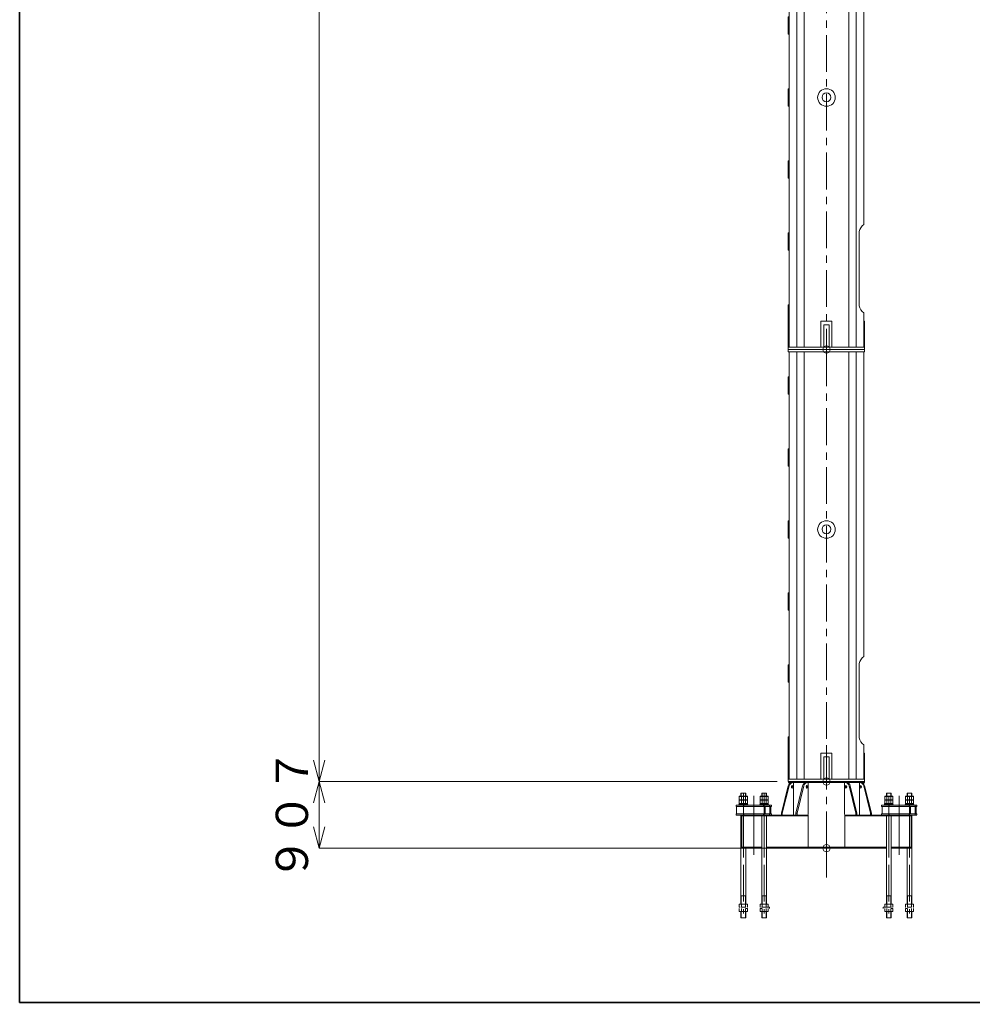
# Model space of a CAD drawing. Units: millimetres on the paper, enlarged 50 times, with parts at other scales. Extents: x -10025 to 10120, y -6983 to 7157.
# Drawn here: x -10025 to -6782, y -6983 to -3639 of the extents above; entities that cross this region are included whole.
import ezdxf
from ezdxf.enums import TextEntityAlignment as Align

# ---------------------------------------------------------------- set-up
doc = ezdxf.new("R2010")
doc.units = ezdxf.units.MM
doc.header["$LTSCALE"] = 50
doc.header["$PDMODE"] = 32
doc.header["$PDSIZE"] = 25
doc.linetypes.add('CHAIN1', pattern=[8, 5, -1, 1, -1])
doc.linetypes.add('CHAIN2', pattern=[12, 9, -1, 1, -1])
for name, color, linetype, lineweight in [('0-0', 7, 'Continuous', 18), ('0-2', 4, 'Continuous', 9), ('F-0', 7, 'Continuous', 18)]:
    doc.layers.add(name, color=color, linetype=linetype, lineweight=lineweight)
doc.styles.add('ＭＳ ゴシック', font='')
doc.styles.get('ＭＳ ゴシック').set_extended_font_data('MS Gothic')

# ---------------------------------------------------------------- blocks, each defined once
blk = doc.blocks.new('ﾏｽﾄ立面')
at = {"layer": '0-0'}
for p, q in [((-188.8, 1882.3), (-188.8, 1897.3)), ((331.2, 1897.3), (-188.8, 1897.3)), ((-188.8, 1882.3), (331.2, 1882.3)), ((-182.8, 1882.3), (-182.8, -1027.7)), ((-131.3, 1882.3), (-131.3, -1027.7)), ((-81.3, 1882.3), (-81.3, -1027.7)), ((223.7, 1882.3), (223.7, -1027.7)), ((273.7, 1882.3), (273.7, -1027.7)), ((325.2, 1882.3), (325.2, -191.8)), ((331.2, 1897.3), (331.2, 1882.3)), ((-188.8, 1712.2), (-188.8, 1592.4)), ((-188.8, 1712.2), (-184.3, 1712.2)), ((-188.8, 1592.4), (-184.3, 1592.4)), ((-188.8, 1222.2), (-188.8, 1102.4)), ((-188.8, 1222.2), (-184.3, 1222.2)), ((-188.8, 1102.4), (-184.3, 1102.4)), ((-188.8, 732.2), (-188.8, 612.4)), ((-188.8, 732.2), (-184.3, 732.2)), ((-188.8, 722.3), (-183.3, 722.3)), ((-188.8, 722.3), (-188.8, 622.3)), ((-188.8, 622.3), (-183.3, 622.3)), ((-188.8, 612.4), (-184.3, 612.4)), ((-188.8, 242.2), (-188.8, 122.4)), ((-188.8, 242.2), (-184.3, 242.2)), ((-188.8, 122.4), (-184.3, 122.4)), ((-188.8, -247.8), (-188.8, -367.6)), ((-188.8, -247.8), (-184.3, -247.8)), ((293.7, -240.4), (293.7, -747)), ((-188.8, -367.6), (-184.3, -367.6)), ((-188.8, -737.8), (-188.8, -857.6)), ((-188.8, -737.8), (-184.3, -737.8)), ((325.2, -791.1), (325.2, -1027.7)), ((-188.8, -1027.7), (-188.8, -849.4)), ((-182.8, -849.4), (-188.8, -849.4)), ((-188.8, -857.6), (-184.3, -857.6)), ((108.7, -849.4), (33.7, -849.4)), ((33.7, -849.4), (33.7, -1027.7)), ((108.7, -849.4), (108.7, -1027.7)), ((325.2, -849.4), (331.2, -849.4)), ((331.2, -1027.7), (331.2, -849.4)), ((88.7, -874.4), (53.7, -874.4)), ((53.7, -874.4), (53.7, -1027.7)), ((88.7, -874.4), (88.7, -1027.7)), ((-188.8, -1042.7), (-188.8, -1027.7)), ((331.2, -1027.7), (-188.8, -1027.7)), ((331.2, -1027.7), (-188.8, -1027.7)), ((331.2, -1027.7), (331.2, -1042.7)), ((331.2, -1027.7), (331.2, -1042.7))]:
    blk.add_line(p, q, dxfattribs=at)
at = {"layer": '0-0', "color": 2, "linetype": 'CHAIN1', "lineweight": 9}
blk.add_line((71.2, 1897.3), (71.2, -1042.7), dxfattribs=at)
at = {"layer": '0-0'}
for points in [[(331.2, -1042.7), (-188.8, -1042.7), (-188.8, -1027.7)], [(-188.8, -1042.7), (331.2, -1042.7), (-188.8, -1042.7)], [(331.2, -1042.7), (-188.8, -1042.7), (331.2, -1042.7)]]:
    blk.add_lwpolyline(points, dxfattribs=at)
for centre, radius in [((71.2, 672.4), 60), ((71.1, 673.6), 30)]:
    blk.add_circle(centre, radius, dxfattribs=at)
for centre, start, end in [((376.3, -259.6), 127.08258, 166.94547), ((376.3, -725.8), 193.05452, 232.9174)]:
    blk.add_arc(centre, 84.7, start, end, dxfattribs=at)
for p in [(71.2, 1897.3), (71.2, -1042.7)]:
    blk.add_point(p, dxfattribs=at)
blk = doc.blocks.new('ﾍﾞｰｽ')
at = {"layer": '0-0', "color": 4, "linetype": 'CHAIN2', "lineweight": 9}
for p, q in [((-1.9, -246.9), (-1.9, 655.2)), ((-567.6, -91.6), (-567.6, 331)), ((-496.9, -91.6), (-496.9, 310.3)), ((-426.2, -91.6), (-426.2, 331)), ((422.4, -91.6), (422.4, 310.3)), ((493.1, -91.6), (493.1, 310.3)), ((563.8, -91.6), (563.8, 310.3))]:
    blk.add_line(p, q, dxfattribs=at)
at = {"layer": '0-0'}
for p, q in [((-260.6, 407.3), (10.6, 407.3)), ((-260.6, 401.3), (-260.6, 407.3)), ((-260.6, 401.3), (29.4, 401.3)), ((256.9, 401.3), (-33.1, 401.3)), ((256.9, 407.3), (-14.3, 407.3)), ((256.9, 401.3), (256.9, 407.3)), ((-261.4, 378.6), (-308.1, 191.4)), ((-255.5, 378.6), (-302.2, 191.4)), ((-255.6, 389.9), (-255.6, 401.2)), ((-226, 180.2), (-226, 399.4)), ((-164.1, 378.4), (-209.7, 191.4)), ((-156.6, 378.4), (-202.1, 191.6)), ((-125.7, 183.7), (-125.7, 400)), ((122, 183.7), (122, 400)), ((152.9, 378.4), (198.4, 191.6)), ((160.4, 378.4), (206, 191.4)), ((222.3, 180.2), (222.3, 399.4)), ((251.8, 378.6), (298.5, 191.4)), ((251.9, 389.9), (251.9, 401.2)), ((257.7, 378.6), (304.4, 191.4)), ((-595.1, 305.3), (-540.1, 305.3)), ((-595.1, 279.8), (-540.1, 279.8)), ((-595.1, 279.8), (-595.1, 256.8)), ((-548.8, 307.8), (-592.6, 307.8)), ((-592.6, 307.8), (-542.6, 307.8)), ((-581.8, 328.8), (-583.6, 327.1)), ((-583.6, 327.1), (-583.6, 307.8)), ((-553.3, 328.8), (-581.8, 328.8)), ((-581.8, 328.7), (-581.8, 307.8)), ((-581.3, 305.3), (-581.3, 282.3)), ((-581.3, 279.8), (-581.3, 256.8)), ((-556.3, 307.8), (-578.8, 307.8)), ((-556.3, 282.3), (-578.8, 282.3)), ((-553.8, 305.3), (-553.8, 282.3)), ((-553.8, 279.8), (-553.8, 256.8)), ((-553.3, 328.8), (-551.6, 327.1)), ((-553.3, 328.7), (-553.3, 307.8)), ((-551.6, 327.1), (-551.6, 307.8)), ((-551.3, 307.8), (-542.6, 307.8)), ((-540.1, 305.3), (-540.1, 282.3)), ((-540.1, 279.8), (-540.1, 256.8)), ((-453.7, 305.3), (-398.7, 305.3)), ((-453.7, 279.8), (-398.7, 279.8)), ((-453.6, 279.8), (-453.6, 256.8)), ((-407.4, 307.8), (-451.2, 307.8)), ((-451.2, 307.8), (-401.2, 307.8)), ((-440.4, 328.8), (-442.2, 327.1)), ((-442.2, 327.1), (-442.2, 307.8)), ((-411.9, 328.8), (-440.4, 328.8)), ((-440.4, 328.7), (-440.4, 307.8)), ((-439.9, 305.3), (-439.9, 282.3)), ((-439.9, 279.8), (-439.9, 256.8)), ((-414.9, 307.8), (-437.4, 307.8)), ((-414.9, 282.3), (-437.4, 282.3)), ((-412.4, 305.3), (-412.4, 282.3)), ((-412.4, 279.8), (-412.4, 256.8)), ((-411.9, 328.8), (-410.2, 327.1)), ((-411.9, 328.7), (-411.9, 307.8)), ((-410.2, 327.1), (-410.2, 307.8)), ((-409.9, 307.8), (-401.2, 307.8)), ((-398.7, 305.3), (-398.7, 282.3)), ((-398.7, 279.8), (-398.7, 256.8)), ((394.9, 305.3), (449.9, 305.3)), ((394.9, 279.8), (449.9, 279.8)), ((394.9, 279.8), (394.9, 256.8)), ((441.2, 307.8), (397.4, 307.8)), ((397.4, 307.8), (447.4, 307.8)), ((408.2, 328.8), (406.4, 327.1)), ((406.4, 327.1), (406.4, 307.8)), ((436.7, 328.8), (408.2, 328.8)), ((408.2, 328.7), (408.2, 307.8)), ((408.7, 305.3), (408.7, 282.3)), ((408.7, 279.8), (408.7, 256.8)), ((433.7, 307.8), (411.2, 307.8)), ((433.7, 282.3), (411.2, 282.3)), ((436.2, 305.3), (436.2, 282.3)), ((436.2, 279.8), (436.2, 256.8)), ((436.7, 328.8), (438.4, 327.1)), ((436.7, 328.7), (436.7, 307.8)), ((438.4, 327.1), (438.4, 307.8)), ((438.7, 307.8), (447.4, 307.8)), ((449.9, 305.3), (449.9, 282.3)), ((449.9, 279.8), (449.9, 256.8)), ((536.3, 305.3), (591.3, 305.3)), ((536.3, 279.8), (591.3, 279.8)), ((536.3, 279.8), (536.3, 256.8)), ((582.6, 307.8), (538.8, 307.8)), ((538.8, 307.8), (588.8, 307.8)), ((549.6, 328.8), (547.8, 327.1)), ((547.8, 327.1), (547.8, 307.8)), ((578.1, 328.8), (549.6, 328.8)), ((549.6, 328.7), (549.6, 307.8)), ((550.1, 305.3), (550.1, 282.3)), ((550.1, 279.8), (550.1, 256.8)), ((575.1, 307.8), (552.6, 307.8)), ((575.1, 282.3), (552.6, 282.3)), ((577.6, 305.3), (577.6, 282.3)), ((577.6, 279.8), (577.6, 256.8)), ((578.1, 328.8), (579.8, 327.1)), ((578.1, 328.7), (578.1, 307.8)), ((579.8, 327.1), (579.8, 307.8)), ((580.1, 307.8), (588.8, 307.8)), ((591.3, 305.3), (591.3, 282.3)), ((591.3, 279.8), (591.3, 256.8)), ((-613.1, 187.2), (-613.1, 238.3)), ((-597.6, 250.8), (-597.6, 246.3)), ((-595.6, 256.8), (-539.6, 256.8)), ((-595.6, 256.8), (-595.6, 250.8)), ((-564, 246.3), (-564, 238.1)), ((-539.6, 256.8), (-539.6, 250.8)), ((-456.1, 250.8), (-456.1, 246.3)), ((-454.1, 256.8), (-398.2, 256.8)), ((-454.1, 256.8), (-454.1, 250.8)), ((-429.7, 246.3), (-429.7, 238.1)), ((-425.8, 187.8), (-425.8, 238.3)), ((-419.1, 187.8), (-419.1, 238.3)), ((-398.2, 256.8), (-398.2, 250.8)), ((-388.6, 246.3), (-388.6, 238.3)), ((-387.2, 187.2), (-387.2, 238.3)), ((-380.5, 187.2), (-380.5, 238.3)), ((376.9, 187.2), (376.9, 238.3)), ((392.4, 250.8), (392.4, 246.3)), ((394.4, 256.8), (450.4, 256.8)), ((394.4, 256.8), (394.4, 250.8)), ((426, 246.3), (426, 238.1)), ((450.4, 256.8), (450.4, 250.8)), ((533.8, 250.8), (533.8, 246.3)), ((535.8, 256.8), (591.8, 256.8)), ((535.8, 256.8), (535.8, 250.8)), ((560.3, 246.3), (560.3, 238.1)), ((564.2, 187.8), (564.2, 238.3)), ((570.9, 187.8), (570.9, 238.3)), ((591.8, 256.8), (591.8, 250.8)), ((601.3, 246.3), (601.3, 238.3)), ((602.8, 187.2), (602.8, 238.3)), ((609.5, 187.2), (609.5, 238.3)), ((-617, 186.8), (-617, 178.8)), ((-617, 186.8), (-376.6, 186.8)), ((-617, 178.8), (-566.3, 178.8)), ((-583.6, -426.9), (-583.6, 178.2)), ((-579, 178.8), (-579, -46.2)), ((-579, 178.8), (-126.2, 178.8)), ((-579, 172.8), (-127, 172.8)), ((-564, 186.4), (-564, 178.9)), ((-485.5, 173), (-485.5, 178.7)), ((-473.1, 173.1), (-473.1, 178.7)), ((-442.2, -427.8), (-442.2, 172.6)), ((-429.7, 186.4), (-429.7, 178.9)), ((-410.2, -426.9), (-410.2, 172.6)), ((-388.6, 186.7), (-388.6, 179.1)), ((-376.6, 186.8), (-376.6, 179.6)), ((-308, 191.3), (-302.3, 191.3)), ((-308, 179.4), (-308, 191.3)), ((-302.3, 179.4), (-302.3, 191.3)), ((-209.7, 180.2), (-209.7, 191.3)), ((-209.7, 191.3), (-202.2, 191.3)), ((-202.2, 179.5), (-202.2, 191.3)), ((-126.2, -47.2), (-126.2, 178.8)), ((122.5, -47.2), (122.5, 178.8)), ((613.4, 178.8), (122.5, 178.8)), ((575.3, 172.8), (123.3, 172.8)), ((206, 191.3), (198.5, 191.3)), ((198.5, 179.5), (198.5, 191.3)), ((206, 180.2), (206, 191.3)), ((298.6, 179.4), (298.6, 191.3)), ((304.3, 191.3), (298.6, 191.3)), ((304.3, 179.4), (304.3, 191.3)), ((373, 186.8), (373, 178.8)), ((373, 186.8), (613.4, 186.8)), ((373, 178.8), (423.7, 178.8)), ((406.4, -426.9), (406.4, 172.6)), ((426, 186.4), (426, 178.9)), ((438.4, -427.8), (438.4, 172.6)), ((469.4, 173.1), (469.4, 178.7)), ((481.8, 173), (481.8, 178.7)), ((560.3, 186.4), (560.3, 178.9)), ((575.3, 178.8), (575.3, -46.2)), ((579.8, -426.9), (579.8, 178.2)), ((601.3, 186.7), (601.3, 179.1)), ((613.4, 186.8), (613.4, 179.6)), ((-579.1, -40.2), (-443.7, -40.2)), ((-579, -46.2), (-442.3, -46.2)), ((-551.6, -427.8), (-551.6, -47)), ((-485.5, -46.2), (-485.5, -39.7)), ((-473.1, -46.2), (-473.1, -40.7)), ((-409.7, -40.2), (27.3, -40.2)), ((-409.7, -46.2), (31.5, -46.2)), ((406, -46.2), (-35.2, -46.2)), ((406, -40.2), (-31, -40.2)), ((575.3, -46.2), (438.6, -46.2)), ((575.4, -40.2), (440, -40.2)), ((469.4, -46.2), (469.4, -40.7)), ((481.8, -46.2), (481.8, -39.7)), ((547.8, -427.8), (547.8, -47)), ((-583.6, -369.4), (-581.8, -371.2)), ((-553.3, -371.2), (-581.8, -371.2)), ((-581.8, -426.9), (-581.8, -371.7)), ((-553.3, -371.2), (-551.6, -369.4)), ((-551.6, -369.4), (-553.3, -371.2)), ((-553.3, -426.9), (-553.3, -371.7)), ((-440.4, -371.2), (-442.2, -369.4)), ((-442.2, -369.4), (-440.4, -371.2)), ((-440.4, -371.2), (-411.9, -371.2)), ((-440.4, -426.9), (-440.4, -371.7)), ((-410.2, -369.4), (-411.9, -371.2)), ((-411.9, -426.9), (-411.9, -371.7)), ((406.4, -369.4), (408.2, -371.2)), ((436.7, -371.2), (408.2, -371.2)), ((408.2, -426.9), (408.2, -371.7)), ((436.7, -371.2), (438.4, -369.4)), ((438.4, -369.4), (436.7, -371.2)), ((436.7, -426.9), (436.7, -371.7)), ((549.6, -371.2), (547.8, -369.4)), ((547.8, -369.4), (549.6, -371.2)), ((549.6, -371.2), (578.1, -371.2)), ((549.6, -426.9), (549.6, -371.7)), ((579.8, -369.4), (578.1, -371.2)), ((578.1, -426.9), (578.1, -371.7)), ((-595.1, -474.7), (-595.1, -457.2)), ((-581.3, -445.2), (-581.3, -428)), ((-581.3, -474.7), (-581.3, -457.5)), ((-556.3, -447.7), (-578.8, -447.7)), ((-553.8, -445.2), (-553.8, -428)), ((-553.8, -474.7), (-553.8, -457.5)), ((-551.3, -457.2), (-540.1, -457.2)), ((-540.1, -445.2), (-540.1, -427.7)), ((-540.1, -474.7), (-540.1, -457.2)), ((-453.6, -445.2), (-453.6, -427.7)), ((-442.4, -457.2), (-453.6, -457.2)), ((-453.6, -474.7), (-453.6, -457.2)), ((-439.9, -445.2), (-439.9, -428)), ((-439.9, -474.7), (-439.9, -457.5)), ((-437.4, -447.7), (-414.9, -447.7)), ((-412.4, -445.2), (-412.4, -428)), ((-412.4, -474.7), (-412.4, -457.5)), ((-398.7, -474.7), (-398.7, -457.2)), ((394.9, -474.7), (394.9, -457.2)), ((408.7, -445.2), (408.7, -428)), ((408.7, -474.7), (408.7, -457.5)), ((433.7, -447.7), (411.2, -447.7)), ((436.2, -445.2), (436.2, -428)), ((436.2, -474.7), (436.2, -457.5)), ((438.7, -457.2), (449.9, -457.2)), ((449.9, -445.2), (449.9, -427.7)), ((449.9, -474.7), (449.9, -457.2)), ((536.4, -445.2), (536.4, -427.7)), ((547.6, -457.2), (536.4, -457.2)), ((536.4, -474.7), (536.4, -457.2)), ((550.1, -445.2), (550.1, -428)), ((550.1, -474.7), (550.1, -457.5)), ((552.6, -447.7), (575.1, -447.7)), ((577.6, -445.2), (577.6, -428)), ((577.6, -474.7), (577.6, -457.5)), ((591.3, -474.7), (591.3, -457.2)), ((-548.8, -477.2), (-592.6, -477.2)), ((-583.6, -519.4), (-583.6, -477.2)), ((-581.8, -521.2), (-583.6, -519.4)), ((-581.8, -521), (-581.8, -477.8)), ((-553.3, -521.2), (-581.8, -521.2)), ((-556.3, -477.2), (-578.8, -477.2)), ((-553.3, -521), (-553.3, -477.4)), ((-553.3, -521.2), (-551.6, -519.4)), ((-551.6, -519.4), (-551.6, -477.2)), ((-551.3, -477.2), (-542.6, -477.2)), ((-442.4, -477.2), (-451.2, -477.2)), ((-444.9, -477.2), (-401.2, -477.2)), ((-442.2, -519.4), (-442.2, -477.2)), ((-440.4, -521.2), (-442.2, -519.4)), ((-440.4, -521), (-440.4, -477.4)), ((-440.4, -521.2), (-411.9, -521.2)), ((-437.4, -477.2), (-414.9, -477.2)), ((-411.9, -521), (-411.9, -477.8)), ((-411.9, -521.2), (-410.2, -519.4)), ((-410.2, -519.4), (-410.2, -477.2)), ((441.2, -477.2), (397.4, -477.2)), ((406.4, -519.4), (406.4, -477.2)), ((408.2, -521.2), (406.4, -519.4)), ((408.2, -521), (408.2, -477.8)), ((436.7, -521.2), (408.2, -521.2)), ((433.7, -477.2), (411.2, -477.2)), ((436.7, -521), (436.7, -477.4)), ((436.7, -521.2), (438.4, -519.4)), ((438.4, -519.4), (438.4, -477.2)), ((438.7, -477.2), (447.4, -477.2)), ((547.6, -477.2), (538.8, -477.2)), ((545.1, -477.2), (588.8, -477.2)), ((547.8, -519.4), (547.8, -477.2)), ((549.6, -521.2), (547.8, -519.4)), ((549.6, -521), (549.6, -477.4)), ((549.6, -521.2), (578.1, -521.2)), ((552.6, -477.2), (575.1, -477.2)), ((578.1, -521), (578.1, -477.8)), ((578.1, -521.2), (579.8, -519.4)), ((579.8, -519.4), (579.8, -477.2))]:
    blk.add_line(p, q, dxfattribs=at)
at = {"layer": '0-0', "color": 4, "linetype": 'CHAIN1', "lineweight": 9}
for p, q in [((-240.6, 371.3), (-229.2, 371.3)), ((-234.6, 368.4), (-234.6, 377.8)), ((-138, 371.3), (-128.6, 371.3)), ((-134.3, 365.8), (-134.3, 378.5)), ((134.3, 371.3), (124.9, 371.3)), ((130.6, 365.8), (130.6, 378.5)), ((236.9, 371.3), (225.5, 371.3)), ((230.9, 368.4), (230.9, 377.8)), ((-567.6, 239.7), (-567.6, -491.7)), ((-426.2, 239.7), (-426.2, -491.7)), ((422.4, 239.7), (422.4, -491.7)), ((563.8, 239.7), (563.8, -491.7))]:
    blk.add_line(p, q, dxfattribs=at)
at = {"layer": '0-0'}
for points in [[(-595.1, 305.3), (-595.1, 282.3), (-540.1, 282.3)], [(-453.6, 305.3), (-453.6, 282.3), (-398.7, 282.3)], [(394.9, 305.3), (394.9, 282.3), (449.9, 282.3)], [(536.3, 305.3), (536.3, 282.3), (591.3, 282.3)], [(-617, 246.3), (-376.6, 246.3), (-376.6, 238.3)], [(-617, 246.3), (-617, 238.3), (-376.6, 238.3)], [(-597.6, 250.8), (-537.6, 250.8), (-537.6, 246.3)], [(-456.1, 250.8), (-396.2, 250.8), (-396.2, 246.3)], [(373, 246.3), (613.4, 246.3), (613.4, 238.3)], [(373, 246.3), (373, 238.3), (613.4, 238.3)], [(392.4, 250.8), (452.4, 250.8), (452.4, 246.3)], [(533.8, 250.8), (593.8, 250.8), (593.8, 246.3)], [(-595.1, -445.2), (-595.1, -427.7), (-540.1, -427.7)], [(-398.7, -445.2), (-398.7, -427.7), (-453.6, -427.7)], [(-444.9, -447.7), (-388.6, -447.7), (-388.6, -457.2)], [(441.2, -447.7), (384.9, -447.7), (384.9, -457.2)], [(394.9, -445.2), (394.9, -427.7), (449.9, -427.7)], [(591.3, -445.2), (591.3, -427.7), (536.4, -427.7)]]:
    blk.add_lwpolyline(points, dxfattribs=at)
for centre, radius, start, end in [((-232.3, 371.3), 30, 90, 166.00043), ((-226.4, 371.3), 30, 90, 166.00043), ((-134.9, 371.3), 30, 90, 166.29858), ((-127.4, 371.3), 30, 90, 166.29829), ((123.7, 371.3), 30, 13.70171, 90), ((131.2, 371.3), 30, 13.70142, 90), ((222.7, 371.3), 30, 13.99956, 90), ((228.6, 371.3), 30, 13.99956, 90), ((-592.6, 305.3), 2.5, 90, 180), ((-592.6, 279.8), 2.5, 90, 180), ((-583.8, 305.3), 2.5, 0, 90), ((-583.8, 279.8), 2.5, 0, 90), ((-578.8, 305.3), 2.5, 90, 180), ((-578.8, 279.8), 2.5, 90, 180), ((-556.3, 305.3), 2.5, 0, 90), ((-556.3, 279.8), 2.5, 0, 90), ((-551.3, 305.3), 2.5, 90, 180), ((-551.3, 279.8), 2.5, 90, 180), ((-542.6, 305.3), 2.5, 0, 90), ((-542.6, 279.8), 2.5, 0, 90), ((-451.2, 305.3), 2.5, 90, 180), ((-451.2, 279.8), 2.5, 90, 180), ((-442.4, 305.3), 2.5, 0, 90), ((-442.4, 279.8), 2.5, 0, 90), ((-437.4, 305.3), 2.5, 90, 180), ((-437.4, 279.8), 2.5, 90, 180), ((-414.9, 305.3), 2.5, 0, 90), ((-414.9, 279.8), 2.5, 0, 90), ((-409.9, 305.3), 2.5, 90, 180), ((-409.9, 279.8), 2.5, 90, 180), ((-401.2, 305.3), 2.5, 0, 90), ((-401.2, 279.8), 2.5, 0, 90), ((397.4, 305.3), 2.5, 90, 180), ((397.4, 279.8), 2.5, 90, 180), ((406.2, 305.3), 2.5, 0, 90), ((406.2, 279.8), 2.5, 0, 90), ((411.2, 305.3), 2.5, 90, 180), ((411.2, 279.8), 2.5, 90, 180), ((433.7, 305.3), 2.5, 0, 90), ((433.7, 279.8), 2.5, 0, 90), ((438.7, 305.3), 2.5, 90, 180), ((438.7, 279.8), 2.5, 90, 180), ((447.4, 305.3), 2.5, 0, 90), ((447.4, 279.8), 2.5, 0, 90), ((538.8, 305.3), 2.5, 90, 180), ((538.8, 279.8), 2.5, 90, 180), ((547.6, 305.3), 2.5, 0, 90), ((547.6, 279.8), 2.5, 0, 90), ((552.6, 305.3), 2.5, 90, 180), ((552.6, 279.8), 2.5, 90, 180), ((575.1, 305.3), 2.5, 0, 90), ((575.1, 279.8), 2.5, 0, 90), ((580.1, 305.3), 2.5, 90, 180), ((580.1, 279.8), 2.5, 90, 180), ((588.8, 305.3), 2.5, 0, 90), ((588.8, 279.8), 2.5, 0, 90), ((-592.6, -445.2), 2.5, 180, 270), ((-583.8, -445.2), 2.5, 270, 0), ((-578.8, -445.2), 2.5, 180, 270), ((-556.3, -445.2), 2.5, 270, 0), ((-551.3, -445.2), 2.5, 180, 270), ((-542.6, -445.2), 2.5, 270, 0), ((-451.2, -445.2), 2.5, 180, 270), ((-442.4, -445.2), 2.5, 270, 0), ((-437.4, -445.2), 2.5, 180, 270), ((-414.9, -445.2), 2.5, 270, 0), ((-409.9, -445.2), 2.5, 180, 270), ((-401.2, -445.2), 2.5, 270, 0), ((397.4, -445.2), 2.5, 180, 270), ((406.2, -445.2), 2.5, 270, 0), ((411.2, -445.2), 2.5, 180, 270), ((433.7, -445.2), 2.5, 270, 0), ((438.7, -445.2), 2.5, 180, 270), ((447.4, -445.2), 2.5, 270, 0), ((538.8, -445.2), 2.5, 180, 270), ((547.6, -445.2), 2.5, 270, 0), ((552.6, -445.2), 2.5, 180, 270), ((575.1, -445.2), 2.5, 270, 0), ((580.1, -445.2), 2.5, 180, 270), ((588.8, -445.2), 2.5, 270, 0), ((-592.6, -474.7), 2.5, 180, 270), ((-583.8, -474.7), 2.5, 270, 0), ((-578.8, -474.7), 2.5, 180, 270), ((-556.3, -474.7), 2.5, 270, 0), ((-551.3, -474.7), 2.5, 180, 270), ((-542.6, -474.7), 2.5, 270, 0), ((-451.2, -474.7), 2.5, 180, 270), ((-442.4, -474.7), 2.5, 270, 0), ((-437.4, -474.7), 2.5, 180, 270), ((-414.9, -474.7), 2.5, 270, 0), ((-409.9, -474.7), 2.5, 180, 270), ((-401.2, -474.7), 2.5, 270, 0), ((397.4, -474.7), 2.5, 180, 270), ((406.2, -474.7), 2.5, 270, 0), ((411.2, -474.7), 2.5, 180, 270), ((433.7, -474.7), 2.5, 270, 0), ((438.7, -474.7), 2.5, 180, 270), ((447.4, -474.7), 2.5, 270, 0), ((538.8, -474.7), 2.5, 180, 270), ((547.6, -474.7), 2.5, 270, 0), ((552.6, -474.7), 2.5, 180, 270), ((575.1, -474.7), 2.5, 270, 0), ((580.1, -474.7), 2.5, 180, 270), ((588.8, -474.7), 2.5, 270, 0)]:
    blk.add_arc(centre, radius, start, end, dxfattribs=at)
for centre in [(-234.6, 371.3), (-134.3, 371.3), (130.6, 371.3), (230.9, 371.3)]:
    blk.add_ellipse(centre, major_axis=(0, 8.75), ratio=0.7085, dxfattribs=at)
for p in [(-1.9, 407.3), (-1.9, -46.2)]:
    blk.add_point(p, dxfattribs=at)

msp = doc.modelspace()

# ---------------------------------------------------------------- linework, layer by layer
at = {"layer": '0-2'}
for p, q in [((-9005.34, -6231.68), (-9005.34, 1118.31)), ((-9005.34, -6231.68), (-9024.75, -6159.24)), ((-9005.34, -6231.68), (-8985.93, -6159.24)), ((-9005.34, -6231.68), (-9024.75, -6304.13)), ((-9005.34, -6231.68), (-7446.81, -6231.68)), ((-9005.34, -6231.68), (-8985.93, -6304.13)), ((-9005.34, -6458.43), (-9005.34, -6231.68)), ((-9005.34, -6458.43), (-9024.75, -6385.99)), ((-9005.34, -6458.43), (-8985.93, -6385.99)), ((-9005.34, -6458.43), (-7446.81, -6458.43))]:
    msp.add_line(p, q, dxfattribs=at)
at = {"layer": 'F-0', "color": 3, "lineweight": 35}
msp.add_line((-10025.01, -6983.13), (10120.17, -6983.13), dxfattribs=at)
msp.add_lwpolyline([(-10025.01, -6983.13), (-10025.01, 6900.67), (-53.13, 6900.67)], dxfattribs=at)

# ---------------------------------------------------------------- block references
at = {"layer": '0-0', "xscale": 0.5, "yscale": 0.5}
for name, p in [('ﾏｽﾄ立面', (-7314.29, -4240.34)), ('ﾏｽﾄ立面', (-7314.29, -5710.34)), ('ﾍﾞｰｽ', (-7277.78, -6435.36))]:
    msp.add_blockref(name, p, dxfattribs=at)

# ---------------------------------------------------------------- texts
at = {"layer": '0-2', "color": 7, "style": 'ＭＳ ゴシック'}
msp.add_text('９０７', height=110, rotation=90, dxfattribs=at).set_placement((-9010.34, -6570.06), align=Align.BOTTOM_LEFT)

doc.saveas('drawing.dxf')
